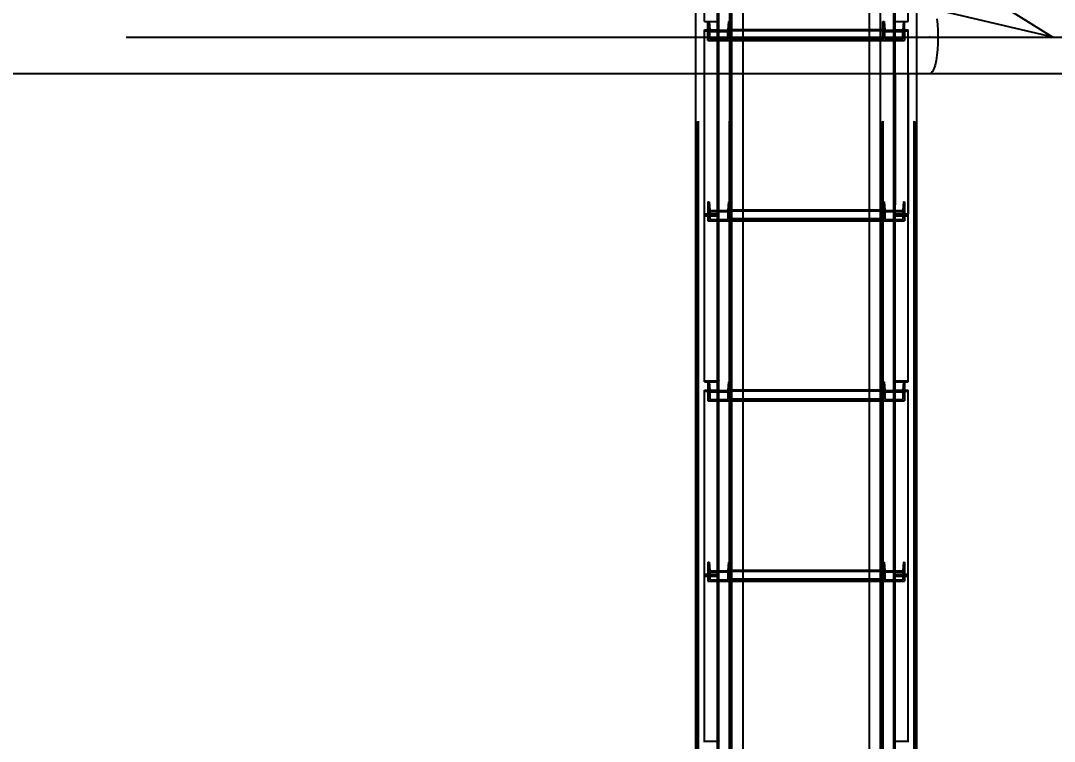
# Model space of a CAD drawing. Header units: millimetres. Extents: x 150209.93 to 150215.05, y 136675.65 to 136679.93.
# Drawn here: x 150214.08 to 150214.1946, y 136678.3548 to 136678.4347 of the extents above; entities that cross this region are included whole.
import ezdxf

# ---------------------------------------------------------------- set-up
doc = ezdxf.new("R2010")
doc.units = ezdxf.units.MM
doc.header["$LTSCALE"] = 0.25
for name, pattern in [('CENTER', [50.8, 31.75, -6.35, 6.35, -6.35]), ('XKITLINE00', [0]), ('XKITLINE02', [4, 2, -2]), ('XKITLINE03', [6, 3, -1, 1, -1])]:
    doc.linetypes.add(name, pattern=pattern)
doc.styles.add('ROMANS', font='romans.shx')
doc.dimstyles.new('MD300', dxfattribs={"dimtxt": 2.5, "dimasz": 2.5, "dimexe": 1, "dimexo": 1, "dimgap": 0.5, "dimtad": 1, "dimdec": 1, "dimlfac": 50, "dimrnd": 0.5, "dimdsep": 46, "dimtxsty": 'ROMANS', "dimcen": 1, "dimclrd": 146, "dimclre": 146, "dimclrt": 30, "dimadec": 1, "dimazin": 2, "dimtfac": 1, "dimtdec": 1, "dimtmove": 0, "dimatfit": 1, "dimfxl": 1, "dimtolj": 1, "dimtzin": 0, "dimlwd": -1, "dimlwe": -1, "dimarcsym": 0})

# ---------------------------------------------------------------- blocks, each defined once
blk = doc.blocks.new('çatıı')
at = {"color": 8, "linetype": 'CENTER'}
for p, q in [((26040.88, 14190.27), (26329.46, 14010.27)), ((26329.46, 14010.27), (25977.57, 14092.77)), ((24815.89, 14010.27), (26261.35, 14010.27)), ((26261.35, 14010.27), (27695.34, 14010.27))]:
    blk.add_line(p, q, dxfattribs=at)
at = {"color": 1, "linetype": 'XKITLINE03'}
for p, q in [((26144.38, 12458.8), (26144.38, 14115.53)), ((26241.36, 12458.8), (26241.36, 14115.53)), ((26150.38, 14100.27), (26150.38, 12460.27)), ((26235.38, 12460.27), (26235.38, 14100.27)), ((26144.38, 13911.71), (26144.38, 14013.67)), ((26150.38, 14008.32), (26150.38, 14013.35)), ((26150.38, 14008.86), (26235.36, 14008.86)), ((26235.36, 14013.35), (26235.36, 14008.32)), ((26241.36, 14013.67), (26241.36, 13911.71)), ((26144.38, 13819.68), (26144.38, 13911.71)), ((26150.38, 13908.42), (26150.38, 13913.45)), ((26235.36, 13913.45), (26235.36, 13908.42)), ((26241.36, 13911.71), (26241.36, 13819.68)), ((26150.38, 13908.96), (26235.36, 13908.96)), ((26144.38, 13711.91), (26144.38, 13813.87)), ((26150.38, 13808.52), (26150.38, 13813.55)), ((26150.38, 13809.06), (26235.36, 13809.06)), ((26235.36, 13813.55), (26235.36, 13808.52)), ((26241.36, 13813.87), (26241.36, 13711.91)), ((26144.38, 13619.88), (26144.38, 13711.91)), ((26150.38, 13708.62), (26150.38, 13713.65)), ((26235.36, 13713.65), (26235.36, 13708.62)), ((26241.36, 13711.91), (26241.36, 13619.88)), ((26150.38, 13709.16), (26235.36, 13709.16))]:
    blk.add_line(p, q, dxfattribs=at)
at = {"color": 116, "linetype": 'XKITLINE02', "true_color": 0x136734}
for p, q in [((26132.53, 12463.6), (26132.53, 14106.58)), ((26133.06, 12463.8), (26133.07, 14107.01)), ((26136.38, 14018.87), (26136.38, 14111.51)), ((26143.58, 14013.41), (26143.58, 14110.9)), ((26144.38, 14013.41), (26144.38, 14111.51)), ((26150.3, 12463.8), (26150.3, 14107.01)), ((26150.83, 12463.6), (26150.83, 14106.58)), ((26234.91, 12463.6), (26234.91, 14106.58)), ((26235.44, 12463.8), (26235.45, 14107.01)), ((26241.36, 14017.22), (26241.36, 14111.51)), ((26242.16, 14017.22), (26242.16, 14110.9)), ((26249.36, 14018.87), (26249.36, 14107.07)), ((26252.68, 12463.8), (26252.68, 14107.01)), ((26253.21, 12463.6), (26253.21, 14106.58)), ((26150.38, 12460.27), (26150.38, 14101.17)), ((26151.23, 12460.34), (26151.23, 14101.11)), ((26227.88, 12461.13), (26227.88, 14101.13)), ((26234.53, 12460.34), (26234.53, 14101.11)), ((26235.38, 12460.27), (26235.38, 14101.17)), ((26234.06, 12522.4), (26234.06, 14082.64)), ((26131.68, 12480.78), (26131.68, 14062.46)), ((26157.88, 12461.17), (26157.88, 14056.32)), ((26227.88, 13989.97), (26227.88, 14039.9)), ((26234.06, 13989.97), (26234.06, 14038.45)), ((26254.06, 13989.97), (26254.06, 14033.77)), ((26131.68, 13989.97), (26131.68, 14030.57)), ((26151.68, 13989.97), (26151.68, 14030.57)), ((26157.88, 13989.97), (26157.88, 14030.57)), ((26136.38, 14018.87), (26143.58, 14018.87)), ((26138.38, 14018.84), (26138.38, 14013.82)), ((26138.38, 14018.84), (26139.06, 14018.84)), ((26138.38, 14013.35), (26138.38, 14018.84)), ((26139.06, 14018.84), (26139.06, 14013.82)), ((26139.06, 14018.84), (26139.44, 14014.05)), ((26143.58, 13912.26), (26143.58, 14019.22)), ((26143.58, 14019.22), (26144.38, 14019.22)), ((26144.38, 13911.71), (26144.38, 14019.22)), ((26149.7, 14018.84), (26149.32, 14014.05)), ((26149.7, 14018.84), (26149.7, 14013.82)), ((26149.7, 14018.84), (26150.38, 14018.84)), ((26150.38, 14018.84), (26150.38, 14013.82)), ((26150.38, 14013.35), (26150.38, 14018.84)), ((26235.36, 14013.35), (26235.36, 14018.84)), ((26235.36, 14018.84), (26236.04, 14018.84)), ((26235.36, 14013.8), (26235.36, 14018.84)), ((26236.04, 14018.84), (26236.42, 14014.05)), ((26236.04, 14018.84), (26236.04, 14013.82)), ((26241.36, 13990.28), (26241.36, 14019.22)), ((26241.36, 14019.22), (26242.16, 14019.22)), ((26241.36, 14013.41), (26241.36, 14017.22)), ((26242.16, 13912.26), (26242.16, 14019.22)), ((26242.16, 14018.87), (26249.36, 14018.87)), ((26242.16, 14013.41), (26242.16, 14017.22)), ((26246.68, 14018.84), (26246.3, 14014.05)), ((26246.68, 14018.84), (26247.36, 14018.84)), ((26246.68, 14018.84), (26246.68, 14013.82)), ((26247.36, 14013.35), (26247.36, 14018.84)), ((26247.36, 14013.8), (26247.36, 14018.84)), ((26136.38, 13911.71), (26136.38, 14014.23)), ((26136.38, 14014.23), (26143.58, 14014.23)), ((26136.38, 14013.67), (26144.38, 14013.67)), ((26138.38, 14013.82), (26139.06, 14013.82)), ((26138.38, 14008.32), (26138.38, 14013.82)), ((26138.38, 14013.35), (26138.38, 14008.32)), ((26138.38, 14013.35), (26150.38, 14013.35)), ((26139.44, 14009.02), (26139.06, 14013.82)), ((26139.44, 14009.02), (26139.44, 14014.05)), ((26139.44, 14014.05), (26149.32, 14014.05)), ((26139.44, 14009.02), (26149.32, 14009.02)), ((26143.58, 14013.41), (26144.38, 14013.41)), ((26149.32, 14009.02), (26149.32, 14014.05)), ((26149.32, 14009.02), (26149.7, 14013.82)), ((26149.7, 14013.82), (26150.38, 14013.82)), ((26150.38, 14008.32), (26150.38, 14014.35)), ((26150.38, 14014.35), (26235.36, 14014.35)), ((26150.38, 14014.32), (26235.36, 14014.32)), ((26150.38, 14013.85), (26235.36, 14013.85)), ((26150.38, 14008.32), (26150.38, 14013.82)), ((26150.38, 14013.82), (26235.36, 14013.82)), ((26150.38, 14013.35), (26150.38, 14008.32)), ((26150.38, 14009.51), (26235.36, 14009.51)), ((26150.38, 14009.07), (26235.36, 14009.07)), ((26150.38, 14008.86), (26235.36, 14008.86)), ((26235.36, 14008.32), (26235.36, 14014.35)), ((26235.36, 14013.82), (26236.04, 14013.82)), ((26235.36, 14013.8), (26235.36, 14008.32)), ((26235.36, 14013.35), (26247.36, 14013.35)), ((26235.36, 14013.35), (26235.36, 14008.32)), ((26236.42, 14009.02), (26236.04, 14013.82)), ((26236.42, 14014.05), (26246.3, 14014.05)), ((26236.42, 14009.02), (26236.42, 14014.05)), ((26236.42, 14009.02), (26246.3, 14009.02)), ((26241.36, 14013.67), (26249.36, 14013.67)), ((26241.36, 14013.41), (26242.16, 14013.41)), ((26242.16, 14014.23), (26249.36, 14014.23)), ((26246.3, 14009.02), (26246.3, 14014.05)), ((26246.3, 14009.02), (26246.68, 14013.82)), ((26246.68, 14013.82), (26247.36, 14013.82)), ((26247.36, 14013.8), (26247.36, 14008.32)), ((26247.36, 14013.35), (26247.36, 14008.32)), ((26249.36, 13911.71), (26249.36, 14014.23)), ((26138.38, 14008.32), (26150.38, 14008.32)), ((26150.38, 14008.32), (26235.36, 14008.32)), ((26235.36, 14008.32), (26247.36, 14008.32)), ((26150.38, 13990.28), (26150.38, 12460.27)), ((26151.23, 13990.28), (26151.23, 12460.34)), ((26241.36, 13911.71), (26241.36, 13990.28)), ((26242.16, 13990.28), (26242.16, 13917.26)), ((26249.36, 13990.28), (26249.36, 13912.26)), ((26138.38, 13918.94), (26138.38, 13913.92)), ((26138.38, 13918.94), (26139.06, 13918.94)), ((26138.38, 13918.94), (26138.38, 13913.45)), ((26139.06, 13918.94), (26139.06, 13913.92)), ((26139.06, 13918.94), (26139.44, 13914.15)), ((26143.58, 13917.26), (26144.38, 13917.26)), ((26149.7, 13918.94), (26149.32, 13914.15)), ((26149.7, 13918.94), (26149.7, 13913.92)), ((26149.7, 13918.94), (26150.38, 13918.94)), ((26150.38, 13918.94), (26150.38, 13913.92)), ((26150.38, 13918.94), (26150.38, 13913.45)), ((26235.36, 13918.94), (26235.36, 13913.45)), ((26235.36, 13918.94), (26236.04, 13918.94)), ((26235.36, 13918.94), (26235.36, 13913.92)), ((26236.04, 13918.94), (26236.42, 13914.15)), ((26236.04, 13918.94), (26236.04, 13913.92)), ((26241.36, 13917.26), (26242.16, 13917.26)), ((26246.68, 13918.94), (26246.3, 13914.15)), ((26246.68, 13918.94), (26247.36, 13918.94)), ((26246.68, 13918.94), (26246.68, 13913.92)), ((26247.36, 13918.94), (26247.36, 13913.45)), ((26247.36, 13918.94), (26247.36, 13913.92)), ((26136.38, 13912.26), (26143.58, 13912.26)), ((26136.38, 13819.07), (26136.38, 13911.71)), ((26136.38, 13911.71), (26144.38, 13911.71)), ((26136.38, 13911.71), (26144.38, 13911.71)), ((26138.38, 13913.92), (26139.06, 13913.92)), ((26138.38, 13913.92), (26138.38, 13908.42)), ((26138.38, 13913.45), (26138.38, 13908.42)), ((26138.38, 13913.45), (26150.38, 13913.45)), ((26139.06, 13913.92), (26139.44, 13909.12)), ((26139.44, 13914.15), (26139.44, 13909.12)), ((26139.44, 13914.15), (26149.32, 13914.15)), ((26144.38, 13813.61), (26144.38, 13911.71)), ((26149.32, 13914.15), (26149.32, 13909.12)), ((26149.7, 13913.92), (26149.32, 13909.12)), ((26149.7, 13913.92), (26150.38, 13913.92)), ((26150.38, 13908.42), (26150.38, 13914.46)), ((26150.38, 13914.46), (26157.88, 13914.46)), ((26150.38, 13914.42), (26235.36, 13914.42)), ((26150.38, 13913.95), (26235.36, 13913.95)), ((26150.38, 13913.92), (26235.36, 13913.92)), ((26150.38, 13913.92), (26150.38, 13908.42)), ((26150.38, 13913.45), (26150.38, 13908.42)), ((26227.88, 13914.46), (26235.36, 13914.46)), ((26235.36, 13908.42), (26235.36, 13914.46)), ((26235.36, 13913.92), (26235.36, 13908.42)), ((26235.36, 13913.92), (26236.04, 13913.92)), ((26235.36, 13913.45), (26247.36, 13913.45)), ((26235.36, 13913.45), (26235.36, 13908.42)), ((26236.04, 13913.92), (26236.42, 13909.12)), ((26236.42, 13914.15), (26246.3, 13914.15)), ((26236.42, 13914.15), (26236.42, 13909.12)), ((26241.36, 13813.61), (26241.36, 13911.71)), ((26241.36, 13911.71), (26249.36, 13911.71)), ((26241.36, 13911.71), (26249.36, 13911.71)), ((26242.16, 13912.26), (26249.36, 13912.26)), ((26246.3, 13914.15), (26246.3, 13909.12)), ((26246.68, 13913.92), (26246.3, 13909.12)), ((26246.68, 13913.92), (26247.36, 13913.92)), ((26247.36, 13913.92), (26247.36, 13908.42)), ((26247.36, 13913.45), (26247.36, 13908.42)), ((26249.36, 13819.07), (26249.36, 13911.71)), ((26136.38, 13911.1), (26143.58, 13911.1)), ((26138.38, 13908.42), (26150.38, 13908.42)), ((26139.44, 13909.12), (26149.32, 13909.12)), ((26143.58, 13813.61), (26143.58, 13911.1)), ((26143.58, 13905.64), (26144.38, 13905.64)), ((26150.38, 13909.61), (26235.36, 13909.61)), ((26150.38, 13909.17), (26235.36, 13909.17)), ((26150.38, 13908.96), (26157.88, 13908.96)), ((26150.38, 13908.42), (26157.88, 13908.42)), ((26227.88, 13908.96), (26235.36, 13908.96)), ((26227.88, 13908.42), (26235.36, 13908.42)), ((26235.36, 13908.42), (26247.36, 13908.42)), ((26236.42, 13909.12), (26246.3, 13909.12)), ((26241.36, 13905.64), (26242.16, 13905.64)), ((26242.16, 13813.61), (26242.16, 13911.1)), ((26242.16, 13911.1), (26249.36, 13911.1)), ((26136.38, 13819.68), (26144.38, 13819.68)), ((26241.36, 13819.68), (26249.36, 13819.68)), ((26136.38, 13819.07), (26143.58, 13819.07)), ((26136.38, 13711.91), (26136.38, 13814.43)), ((26136.38, 13814.43), (26143.58, 13814.43)), ((26138.38, 13819.04), (26138.38, 13814.02)), ((26138.38, 13819.04), (26139.06, 13819.04)), ((26138.38, 13819.04), (26138.38, 13813.55)), ((26138.38, 13814.02), (26139.06, 13814.02)), ((26138.38, 13814.02), (26138.38, 13808.52)), ((26139.06, 13819.04), (26139.06, 13814.02)), ((26139.06, 13819.04), (26139.44, 13814.25)), ((26139.06, 13814.02), (26139.44, 13809.22)), ((26139.44, 13814.25), (26139.44, 13809.22)), ((26139.44, 13814.25), (26149.32, 13814.25)), ((26143.58, 13712.46), (26143.58, 13819.42)), ((26143.58, 13819.42), (26144.38, 13819.42)), ((26144.38, 13711.91), (26144.38, 13819.42)), ((26149.7, 13819.04), (26149.32, 13814.25)), ((26149.32, 13814.25), (26149.32, 13809.22)), ((26149.7, 13814.02), (26149.32, 13809.22)), ((26149.7, 13819.04), (26149.7, 13814.02)), ((26149.7, 13819.04), (26150.38, 13819.04)), ((26149.7, 13814.02), (26150.38, 13814.02)), ((26150.38, 13819.04), (26150.38, 13814.02)), ((26150.38, 13819.04), (26150.38, 13813.55)), ((26150.38, 13808.52), (26150.38, 13814.56)), ((26150.38, 13814.56), (26157.88, 13814.56)), ((26150.38, 13814.53), (26235.36, 13814.53)), ((26150.38, 13814.05), (26235.36, 13814.05)), ((26150.38, 13814.02), (26235.36, 13814.02)), ((26150.38, 13814.02), (26150.38, 13808.52)), ((26227.88, 13814.56), (26235.36, 13814.56)), ((26235.36, 13819.04), (26235.36, 13813.55)), ((26235.36, 13819.04), (26236.04, 13819.04)), ((26235.36, 13819.04), (26235.36, 13814.02)), ((26235.36, 13808.52), (26235.36, 13814.56)), ((26235.36, 13814.02), (26235.36, 13808.52)), ((26235.36, 13814.02), (26236.04, 13814.02)), ((26236.04, 13819.04), (26236.42, 13814.25)), ((26236.04, 13819.04), (26236.04, 13814.02)), ((26236.04, 13814.02), (26236.42, 13809.22)), ((26236.42, 13814.25), (26246.3, 13814.25)), ((26236.42, 13814.25), (26236.42, 13809.22)), ((26241.36, 13711.91), (26241.36, 13819.42)), ((26241.36, 13819.42), (26242.16, 13819.42)), ((26242.16, 13712.46), (26242.16, 13819.42)), ((26242.16, 13819.07), (26249.36, 13819.07)), ((26242.16, 13814.43), (26249.36, 13814.43)), ((26246.68, 13819.04), (26246.3, 13814.25)), ((26246.3, 13814.25), (26246.3, 13809.22)), ((26246.68, 13814.02), (26246.3, 13809.22)), ((26246.68, 13819.04), (26247.36, 13819.04)), ((26246.68, 13819.04), (26246.68, 13814.02)), ((26246.68, 13814.02), (26247.36, 13814.02)), ((26247.36, 13819.04), (26247.36, 13813.55)), ((26247.36, 13819.04), (26247.36, 13814.02)), ((26247.36, 13814.02), (26247.36, 13808.52)), ((26249.36, 13711.91), (26249.36, 13814.43)), ((26136.38, 13813.87), (26144.38, 13813.87)), ((26138.38, 13813.55), (26138.38, 13808.52)), ((26138.38, 13813.55), (26150.38, 13813.55)), ((26138.38, 13808.52), (26150.38, 13808.52)), ((26139.44, 13809.22), (26149.32, 13809.22)), ((26143.58, 13813.61), (26144.38, 13813.61)), ((26150.38, 13813.55), (26150.38, 13808.52)), ((26150.38, 13809.71), (26235.36, 13809.71)), ((26150.38, 13809.27), (26235.36, 13809.27)), ((26150.38, 13809.06), (26157.88, 13809.06)), ((26150.38, 13808.52), (26157.88, 13808.52)), ((26227.88, 13809.06), (26235.36, 13809.06)), ((26227.88, 13808.52), (26235.36, 13808.52)), ((26235.36, 13813.55), (26247.36, 13813.55)), ((26235.36, 13813.55), (26235.36, 13808.52)), ((26235.36, 13808.52), (26247.36, 13808.52)), ((26236.42, 13809.22), (26246.3, 13809.22)), ((26241.36, 13813.87), (26249.36, 13813.87)), ((26241.36, 13813.61), (26242.16, 13813.61)), ((26247.36, 13813.55), (26247.36, 13808.52)), ((26138.38, 13719.14), (26138.38, 13714.12)), ((26138.38, 13719.14), (26139.06, 13719.14)), ((26138.38, 13719.14), (26138.38, 13713.65)), ((26139.06, 13719.14), (26139.06, 13714.12)), ((26139.06, 13719.14), (26139.44, 13714.35)), ((26143.58, 13717.46), (26144.38, 13717.46)), ((26149.7, 13719.14), (26149.32, 13714.35)), ((26149.7, 13719.14), (26149.7, 13714.12)), ((26149.7, 13719.14), (26150.38, 13719.14)), ((26150.38, 13719.14), (26150.38, 13714.12)), ((26150.38, 13719.14), (26150.38, 13713.65)), ((26235.36, 13719.14), (26235.36, 13713.65)), ((26235.36, 13719.14), (26236.04, 13719.14)), ((26235.36, 13719.14), (26235.36, 13714.12)), ((26236.04, 13719.14), (26236.42, 13714.35)), ((26236.04, 13719.14), (26236.04, 13714.12)), ((26241.36, 13717.46), (26242.16, 13717.46)), ((26246.68, 13719.14), (26246.3, 13714.35)), ((26246.68, 13719.14), (26247.36, 13719.14)), ((26246.68, 13719.14), (26246.68, 13714.12)), ((26247.36, 13719.14), (26247.36, 13713.65)), ((26247.36, 13719.14), (26247.36, 13714.12)), ((26136.38, 13712.46), (26143.58, 13712.46)), ((26136.38, 13619.27), (26136.38, 13711.91)), ((26136.38, 13711.91), (26144.38, 13711.91)), ((26136.38, 13711.91), (26144.38, 13711.91)), ((26136.38, 13711.3), (26143.58, 13711.3)), ((26138.38, 13714.12), (26139.06, 13714.12)), ((26138.38, 13714.12), (26138.38, 13708.62)), ((26138.38, 13713.65), (26138.38, 13708.62)), ((26138.38, 13713.65), (26150.38, 13713.65)), ((26139.06, 13714.12), (26139.44, 13709.32)), ((26139.44, 13714.35), (26139.44, 13709.32)), ((26139.44, 13714.35), (26149.32, 13714.35)), ((26143.58, 13613.82), (26143.58, 13711.3)), ((26144.38, 13613.82), (26144.38, 13711.91)), ((26149.32, 13714.35), (26149.32, 13709.32)), ((26149.7, 13714.12), (26149.32, 13709.32)), ((26149.7, 13714.12), (26150.38, 13714.12)), ((26150.38, 13708.62), (26150.38, 13714.66)), ((26150.38, 13714.66), (26157.88, 13714.66)), ((26150.38, 13714.63), (26235.36, 13714.63)), ((26150.38, 13714.15), (26235.36, 13714.15)), ((26150.38, 13714.12), (26235.36, 13714.12)), ((26150.38, 13714.12), (26150.38, 13708.62)), ((26150.38, 13713.65), (26150.38, 13708.62)), ((26227.88, 13714.66), (26235.36, 13714.66)), ((26235.36, 13708.62), (26235.36, 13714.66)), ((26235.36, 13714.12), (26235.36, 13708.62)), ((26235.36, 13714.12), (26236.04, 13714.12)), ((26235.36, 13713.65), (26247.36, 13713.65)), ((26235.36, 13713.65), (26235.36, 13708.62)), ((26236.04, 13714.12), (26236.42, 13709.32)), ((26236.42, 13714.35), (26246.3, 13714.35)), ((26236.42, 13714.35), (26236.42, 13709.32)), ((26241.36, 13613.82), (26241.36, 13711.91)), ((26241.36, 13711.91), (26249.36, 13711.91)), ((26241.36, 13711.91), (26249.36, 13711.91)), ((26242.16, 13712.46), (26249.36, 13712.46)), ((26242.16, 13613.82), (26242.16, 13711.3)), ((26242.16, 13711.3), (26249.36, 13711.3)), ((26246.3, 13714.35), (26246.3, 13709.32)), ((26246.68, 13714.12), (26246.3, 13709.32)), ((26246.68, 13714.12), (26247.36, 13714.12)), ((26247.36, 13714.12), (26247.36, 13708.62)), ((26247.36, 13713.65), (26247.36, 13708.62)), ((26249.36, 13619.27), (26249.36, 13711.91)), ((26138.38, 13708.62), (26150.38, 13708.62)), ((26139.44, 13709.32), (26149.32, 13709.32)), ((26143.58, 13705.84), (26144.38, 13705.84)), ((26150.38, 13709.81), (26235.36, 13709.81)), ((26150.38, 13709.37), (26235.36, 13709.37)), ((26150.38, 13709.16), (26157.88, 13709.16)), ((26150.38, 13708.62), (26157.88, 13708.62)), ((26227.88, 13709.16), (26235.36, 13709.16)), ((26227.88, 13708.62), (26235.36, 13708.62)), ((26235.36, 13708.62), (26247.36, 13708.62)), ((26236.42, 13709.32), (26246.3, 13709.32)), ((26241.36, 13705.84), (26242.16, 13705.84)), ((26136.38, 13619.88), (26144.38, 13619.88)), ((26241.36, 13619.88), (26249.36, 13619.88))]:
    blk.add_line(p, q, dxfattribs=at)
at = {"color": 8, "linetype": 'XKITLINE00'}
for p, q in [((26265.21, 14020.42), (26265.54, 14017.22)), ((26265.54, 14017.22), (26265.74, 14013.8)), ((26265.74, 14013.8), (26265.81, 14010.27)), ((26265.81, 14010.27), (26265.74, 14006.75)), ((26265.54, 14003.33), (26265.21, 14000.12)), ((26265.74, 14006.75), (26265.54, 14003.33)), ((26264.77, 13997.23), (26264.22, 13994.72)), ((26265.21, 14000.12), (26264.77, 13997.23)), ((26263.58, 13992.69), (26262.88, 13991.2)), ((26263.58, 13992.69), (26262.88, 13991.2)), ((26264.22, 13994.72), (26263.58, 13992.69)), ((25185.79, 13989.97), (26261.35, 13989.97)), ((26261.35, 13989.97), (26262.13, 13990.28)), ((26261.35, 13989.97), (26262.13, 13990.28)), ((26261.35, 13989.97), (27695.34, 13989.97)), ((26262.88, 13991.2), (26262.13, 13990.28)), ((26262.88, 13991.2), (26262.13, 13990.28))]:
    blk.add_line(p, q, dxfattribs=at)
at = {"color": 7, "linetype": 'XKITLINE00'}
for p, q in [((26131.68, 12570.57), (26131.68, 13989.97)), ((26151.68, 12570.57), (26151.68, 13989.97)), ((26157.88, 12570.57), (26157.88, 13989.97)), ((26227.88, 12570.57), (26227.88, 13989.97)), ((26234.06, 12570.57), (26234.06, 13989.97)), ((26254.06, 12570.57), (26254.06, 13989.97)), ((26157.88, 13914.46), (26227.88, 13914.46)), ((26157.88, 13908.96), (26227.88, 13908.96)), ((26157.88, 13908.42), (26227.88, 13908.42)), ((26157.88, 13814.56), (26227.88, 13814.56)), ((26157.88, 13809.06), (26227.88, 13809.06)), ((26157.88, 13808.52), (26227.88, 13808.52)), ((26157.88, 13714.66), (26227.88, 13714.66)), ((26157.88, 13709.16), (26227.88, 13709.16)), ((26157.88, 13708.62), (26227.88, 13708.62))]:
    blk.add_line(p, q, dxfattribs=at)
at = {"color": 1, "linetype": 'XKITLINE00'}
for centre in [(26144.38, 14013.67), (26150.38, 14013.35), (26150.38, 14008.86), (26235.36, 14013.35), (26235.36, 14008.86), (26241.36, 14013.67), (26150.38, 14008.32), (26235.36, 14008.32), (26144.38, 13911.71), (26144.38, 13911.71), (26150.38, 13913.45), (26235.36, 13913.45), (26241.36, 13911.71), (26241.36, 13911.71), (26150.38, 13908.96), (26150.38, 13908.42), (26235.36, 13908.96), (26235.36, 13908.42), (26144.38, 13819.68), (26241.36, 13819.68), (26144.38, 13813.87), (26241.36, 13813.87), (26150.38, 13813.55), (26150.38, 13809.06), (26150.38, 13808.52), (26235.36, 13813.55), (26235.36, 13809.06), (26235.36, 13808.52), (26144.38, 13711.91), (26144.38, 13711.91), (26150.38, 13713.65), (26235.36, 13713.65), (26241.36, 13711.91), (26241.36, 13711.91), (26150.38, 13709.16), (26150.38, 13708.62), (26235.36, 13709.16), (26235.36, 13708.62), (26144.38, 13619.88), (26241.36, 13619.88)]:
    blk.add_circle(centre, 0.05, dxfattribs=at)
at = {"color": 8, "linetype": 'XKITLINE00'}
for centre in [(26261.35, 14010.27), (26261.35, 14010.27), (26329.46, 14010.27), (26329.46, 14010.27)]:
    blk.add_circle(centre, 0.05, dxfattribs=at)
blk = doc.blocks.new('*D7')
at = {"color": 146, "transparency": 16777216}
for p, q in [((150214.91743, 136678.92698), (150215.05387, 136678.92698)), ((150214.05387, 136678.89698), (150214.05387, 136678.27692)), ((150214.91743, 136678.24692), (150215.05387, 136678.24692))]:
    blk.add_line(p, q, dxfattribs=at)
for points in [[(150214.04887, 136678.89698), (150214.05887, 136678.89698), (150214.05387, 136678.92698)], [(150214.04887, 136678.27692), (150214.05887, 136678.27692), (150214.05387, 136678.24692)]]:
    blk.add_solid(points, dxfattribs=at)
at = {"layer": 'DEFPOINTS', "color": 0, "transparency": 16777216}
for p in [(150213.91743, 136678.92698), (150213.91743, 136678.24692), (150214.05387, 136678.24692)]:
    blk.add_point(p, dxfattribs=at)
at = {"color": 30, "transparency": 16777216, "insert": (150214.02887, 136678.58695), "char_height": 0.03, "attachment_point": 5, "rotation": 90, "style": 'ROMANS'}
blk.add_mtext('\\A1;34', dxfattribs=at)

msp = doc.modelspace()

# ---------------------------------------------------------------- block references
at = {"xscale": 0.0002000170049888334, "yscale": 0.0002000170049888334, "zscale": 0.0002000170049888334}
msp.add_blockref('çatıı', (150208.92807, 136675.63059), dxfattribs=at)

# ---------------------------------------------------------------- dimensions: what is measured, and where the dimension line sits
dim = msp.add_aligned_dim(p1=(150213.91743, 136678.92698), p2=(150213.91743, 136678.24692), distance=0.13644, dimstyle='MD300', override={"dimtxt": 0.03, "dimasz": 0.03, "dimgap": 0.01})
dim.commit()
dim.dimension.update_dxf_attribs({"geometry": '*D7', "text_midpoint": (150214.02887, 136678.58695)})

doc.saveas('drawing.dxf')
